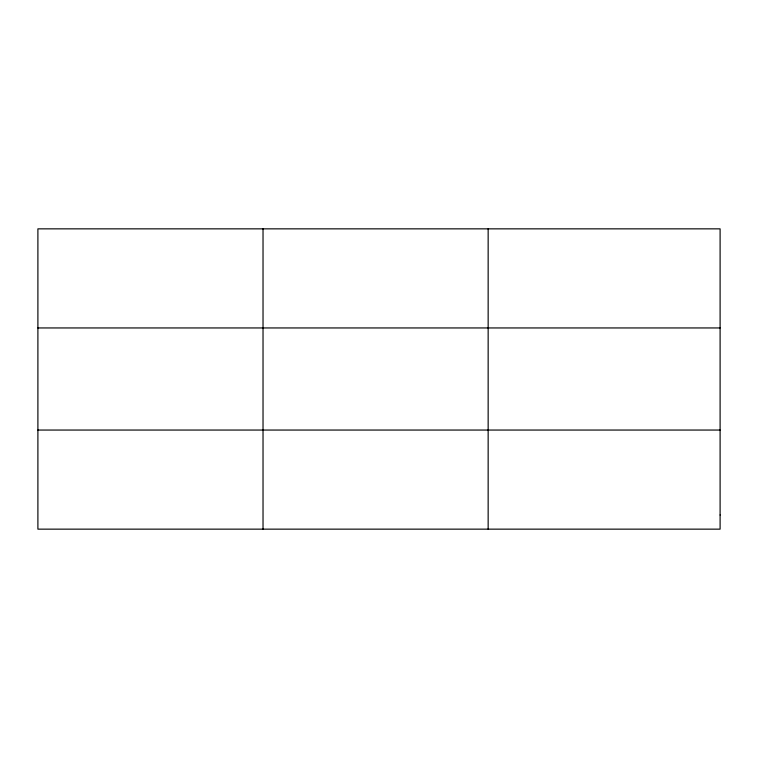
<?xml version="1.0" encoding="UTF-8"?>
<svg xmlns="http://www.w3.org/2000/svg" width="758" height="758" viewBox="0 0 758 758"><rect width="100%" height="100%" fill="white"/><g stroke="black" fill="none" stroke-linecap="round" stroke-linejoin="round"><path stroke-width="1.14" d="M263.026 529.15L263.026 228.85M488.152 529.15L488.152 228.85M37.9 327.949L720.1 327.949M37.9 430.051L720.1 430.051M720.1 514.995L720.1 529.15L37.9 529.15L37.9 228.85L720.1 228.85L720.1 514.995"/></g></svg>
